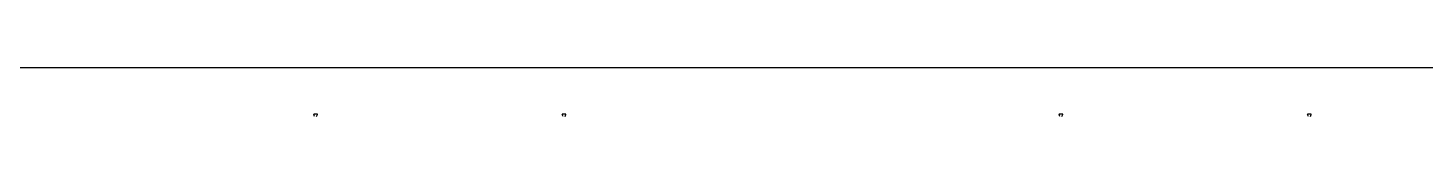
# Model space of a CAD drawing. Header units: millimetres. Extents: x 17311 to 801382, y -242618 to -104888.
# Drawn here: x 345962 to 352711, y -176457 to -176229 of the extents above; entities that cross this region are included whole.
import ezdxf

# ---------------------------------------------------------------- set-up
doc = ezdxf.new("R2010")
doc.units = ezdxf.units.MM
doc.header["$LTSCALE"] = 250
doc.linetypes.add('A2', pattern=[8, 2, -2, 2, -2])
doc.layers.add('A-FIN', color=6, linetype='Continuous')
doc.layers.add('C-1', color=252, linetype='Continuous')

msp = doc.modelspace()

# ---------------------------------------------------------------- linework, layer by layer
at = {"layer": 'A-FIN'}
msp.add_line((295060.7, -176229.5), (360660.7, -176229.5), dxfattribs=at)
at = {"layer": 'C-1', "linetype": 'A2'}
for p, q in [((347346.9, -176466.7), (347342.6, -176456.9)), ((347359.4, -176454.6), (347344.1, -176454.6)), ((347356.6, -176466.7), (347360.9, -176456.9)), ((348546.9, -176466.7), (348542.6, -176456.9)), ((348559.4, -176454.6), (348544.1, -176454.6)), ((348556.6, -176466.7), (348560.9, -176456.9)), ((350946.9, -176466.7), (350942.6, -176456.9)), ((350946.9, -176466.7), (350942.6, -176456.9)), ((350959.4, -176454.6), (350944.1, -176454.6)), ((350959.4, -176454.6), (350944.1, -176454.6)), ((350956.6, -176466.7), (350960.9, -176456.9)), ((350956.6, -176466.7), (350960.9, -176456.9)), ((352146.9, -176466.7), (352142.6, -176456.9)), ((352159.4, -176454.6), (352144.1, -176454.6)), ((352156.6, -176466.7), (352160.9, -176456.9))]:
    msp.add_line(p, q, dxfattribs=at)
for centre, start, end in [((347344.1, -176456.2), 90, 203.42869), ((347359.4, -176456.2), 336.57131, 90), ((348544.1, -176456.2), 90, 203.42869), ((348559.4, -176456.2), 336.57131, 90), ((350944.1, -176456.2), 90, 203.42869), ((350944.1, -176456.2), 90, 203.42869), ((350959.4, -176456.2), 336.57131, 90), ((350959.4, -176456.2), 336.57131, 90), ((352144.1, -176456.2), 90, 203.42869), ((352159.4, -176456.2), 336.57131, 90)]:
    msp.add_arc(centre, 1.62, start, end, dxfattribs=at)

doc.saveas('drawing.dxf')
